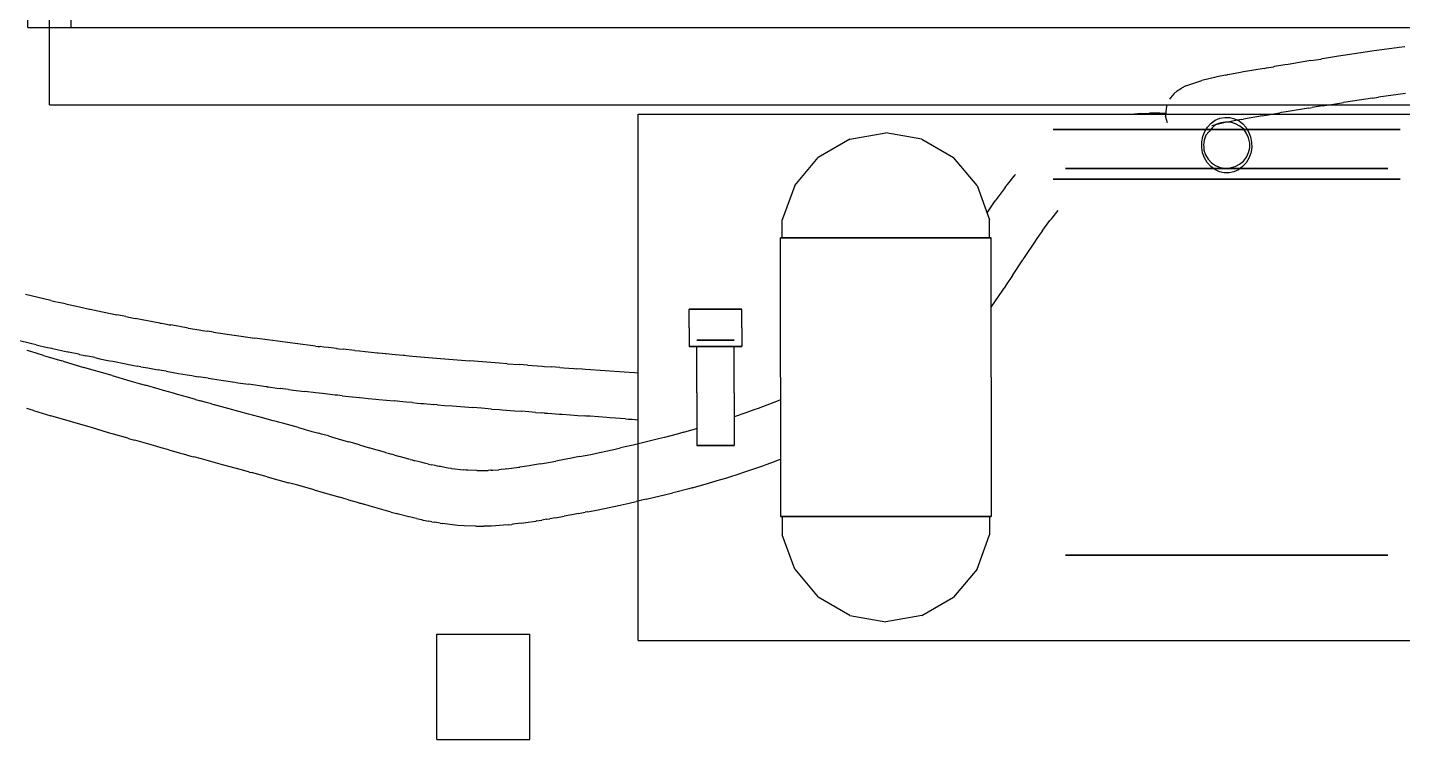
# Model space of a CAD drawing. Header units: millimetres. Extents: x -808 to -5, y -418 to 283.
# Drawn here: x -318.18 to -269.36, y 5.03 to 30.33 of the extents above; entities that cross this region are included whole.
import ezdxf

# ---------------------------------------------------------------- set-up
doc = ezdxf.new("R2010")
doc.units = ezdxf.units.MM
doc.layers.add('HIDDEN', color=8, linetype='Continuous')
doc.layers.add('VISIBLE', color=7, linetype='Continuous')

msp = doc.modelspace()

# ---------------------------------------------------------------- linework, layer by layer
at = {"layer": 'HIDDEN'}
for points in [[(-318.17, 30.33), (-318.17, 31.87)], [(-317.4, 30.33), (-317.4, 31.87)], [(-317.4, 30.33), (-317.4, 31.87)], [(-317.4, 30.33), (-317.4, 31.87)], [(-316.63, 30.33), (-316.63, 31.87)], [(-316.63, 30.33), (-316.63, 31.87)], [(-317.4, 27.58), (-317.4, 30.88)], [(-317.4, 30.33), (-317.4, 30.88)], [(-318.17, 30.33), (-316.63, 30.33)], [(-317.4, 30.33), (-97.4, 30.33)], [(-317.4, 30.33), (-97.4, 30.33)], [(-317.4, 30.33), (-97.4, 30.33)], [(-317.4, 30.33), (-316.63, 30.33)], [(-317.4, 27.58), (-97.4, 27.58)], [(-277.701, 27.58), (-271.995, 27.58)], [(-296.5, 27.25), (-232.7, 27.25)], [(-296.5, 8.55), (-296.5, 27.25)], [(-277.764, 27.25), (-273.993, 27.25)], [(-276.281, 26.792), (-276.155, 26.927)], [(-276.155, 26.927), (-276.007, 27.033)], [(-275.979, 26.879), (-276.111, 26.766)], [(-276.007, 27.033), (-275.843, 27.104)], [(-275.812, 26.944), (-275.979, 26.879)], [(-275.843, 27.104), (-275.67, 27.137)], [(-275.636, 26.971), (-275.812, 26.944)], [(-275.67, 27.137), (-275.539, 27.137)], [(-275.458, 26.96), (-275.636, 26.971)], [(-275.539, 27.137), (-275.494, 27.132)], [(-275.494, 27.132), (-275.322, 27.089)], [(-275.287, 26.912), (-275.458, 26.96)], [(-275.322, 27.089), (-275.161, 27.01)], [(-275.131, 26.828), (-275.287, 26.912)], [(-275.161, 27.01), (-275.031, 26.909)], [(-275.031, 26.909), (-274.919, 26.785)], [(-281.76, 26.7), (-281.715, 26.7)], [(-281.715, 26.7), (-281.76, 26.7)], [(-281.715, 26.7), (-281.36, 26.7)], [(-281.36, 26.7), (-281.715, 26.7)], [(-281.36, 26.7), (-280.67, 26.7)], [(-280.67, 26.7), (-281.36, 26.7)], [(-280.67, 26.7), (-279.685, 26.7)], [(-279.685, 26.7), (-280.67, 26.7)], [(-279.685, 26.7), (-278.463, 26.7)], [(-278.463, 26.7), (-279.685, 26.7)], [(-278.463, 26.7), (-277.074, 26.7)], [(-277.074, 26.7), (-278.463, 26.7)], [(-277.074, 26.7), (-275.6, 26.7)], [(-275.6, 26.7), (-277.074, 26.7)], [(-276.486, 26.261), (-276.45, 26.452)], [(-276.45, 26.452), (-276.381, 26.631)], [(-276.344, 26.5), (-276.403, 26.332)], [(-276.381, 26.631), (-276.281, 26.792)], [(-276.227, 26.631), (-276.344, 26.5)], [(-276.111, 26.766), (-276.227, 26.631)], [(-274.126, 26.7), (-275.6, 26.7)], [(-275.6, 26.7), (-274.126, 26.7)], [(-274.996, 26.712), (-275.131, 26.828)], [(-274.895, 26.568), (-274.996, 26.712)], [(-274.919, 26.785), (-274.82, 26.625)], [(-274.825, 26.405), (-274.895, 26.568)], [(-274.779, 26.225), (-274.825, 26.405)], [(-274.82, 26.625), (-274.751, 26.446)], [(-274.751, 26.446), (-274.715, 26.255)], [(-272.737, 26.7), (-274.126, 26.7)], [(-274.126, 26.7), (-272.737, 26.7)], [(-271.515, 26.7), (-272.737, 26.7)], [(-272.737, 26.7), (-271.515, 26.7)], [(-270.53, 26.7), (-271.515, 26.7)], [(-271.515, 26.7), (-270.53, 26.7)], [(-269.84, 26.7), (-270.53, 26.7)], [(-270.53, 26.7), (-269.84, 26.7)], [(-269.485, 26.7), (-269.84, 26.7)], [(-269.84, 26.7), (-269.485, 26.7)], [(-269.44, 26.7), (-269.485, 26.7)], [(-269.485, 26.7), (-269.44, 26.7)], [(-276.487, 26.066), (-276.486, 26.261)], [(-276.454, 25.874), (-276.487, 26.066)], [(-276.411, 26.241), (-276.424, 26.15)], [(-276.424, 26.15), (-276.41, 26.105)], [(-276.403, 26.332), (-276.411, 26.241)], [(-276.41, 26.105), (-276.406, 25.975)], [(-276.406, 25.975), (-276.351, 25.808)], [(-274.897, 25.723), (-274.821, 25.884)], [(-274.821, 25.884), (-274.782, 26.057)], [(-274.782, 26.057), (-274.779, 26.225)], [(-274.712, 26.06), (-274.745, 25.868)], [(-274.715, 26.255), (-274.712, 26.06)], [(-276.388, 25.693), (-276.454, 25.874)], [(-276.292, 25.529), (-276.388, 25.693)], [(-276.351, 25.808), (-276.26, 25.655)], [(-276.168, 25.39), (-276.292, 25.529)], [(-276.26, 25.655), (-276.138, 25.526)], [(-276.022, 25.28), (-276.168, 25.39)], [(-276.138, 25.526), (-275.992, 25.425)], [(-275.992, 25.425), (-275.826, 25.359)], [(-275.301, 25.385), (-275.143, 25.468)], [(-275.143, 25.468), (-275.006, 25.582)], [(-274.908, 25.523), (-275.032, 25.385)], [(-275.006, 25.582), (-274.897, 25.723)], [(-274.811, 25.686), (-274.908, 25.523)], [(-274.745, 25.868), (-274.811, 25.686)], [(-281.76, 24.94), (-281.715, 24.94)], [(-281.715, 24.94), (-281.76, 24.94)], [(-281.715, 24.94), (-281.36, 24.94)], [(-281.36, 24.94), (-281.715, 24.94)], [(-281.36, 24.94), (-280.67, 24.94)], [(-280.67, 24.94), (-281.36, 24.94)], [(-281.32, 25.325), (-281.278, 25.325)], [(-281.278, 25.325), (-281.32, 25.325)], [(-281.278, 25.325), (-280.948, 25.325)], [(-280.948, 25.325), (-281.278, 25.325)], [(-280.948, 25.325), (-280.307, 25.325)], [(-280.307, 25.325), (-280.948, 25.325)], [(-280.67, 24.94), (-279.685, 24.94)], [(-279.685, 24.94), (-280.67, 24.94)], [(-280.307, 25.325), (-279.393, 25.325)], [(-279.393, 25.325), (-280.307, 25.325)], [(-279.685, 24.94), (-278.463, 24.94)], [(-278.463, 24.94), (-279.685, 24.94)], [(-279.393, 25.325), (-278.258, 25.325)], [(-278.258, 25.325), (-279.393, 25.325)], [(-278.463, 24.94), (-277.074, 24.94)], [(-277.074, 24.94), (-278.463, 24.94)], [(-278.258, 25.325), (-276.969, 25.325)], [(-276.969, 25.325), (-278.258, 25.325)], [(-277.074, 24.94), (-275.6, 24.94)], [(-275.6, 24.94), (-277.074, 24.94)], [(-276.969, 25.325), (-275.6, 25.325)], [(-275.6, 25.325), (-276.969, 25.325)], [(-275.86, 25.204), (-276.022, 25.28)], [(-275.688, 25.165), (-275.86, 25.204)], [(-275.826, 25.359), (-275.651, 25.329)], [(-275.66, 25.163), (-275.688, 25.165)], [(-275.512, 25.164), (-275.66, 25.163)], [(-275.651, 25.329), (-275.473, 25.338)], [(-274.231, 25.325), (-275.6, 25.325)], [(-275.6, 25.325), (-274.231, 25.325)], [(-274.126, 24.94), (-275.6, 24.94)], [(-275.6, 24.94), (-274.126, 24.94)], [(-275.34, 25.202), (-275.512, 25.164)], [(-275.473, 25.338), (-275.301, 25.385)], [(-275.177, 25.276), (-275.34, 25.202)], [(-275.032, 25.385), (-275.177, 25.276)], [(-272.942, 25.325), (-274.231, 25.325)], [(-274.231, 25.325), (-272.942, 25.325)], [(-272.737, 24.94), (-274.126, 24.94)], [(-274.126, 24.94), (-272.737, 24.94)], [(-271.807, 25.325), (-272.942, 25.325)], [(-272.942, 25.325), (-271.807, 25.325)], [(-271.515, 24.94), (-272.737, 24.94)], [(-272.737, 24.94), (-271.515, 24.94)], [(-270.893, 25.325), (-271.807, 25.325)], [(-271.807, 25.325), (-270.893, 25.325)], [(-270.53, 24.94), (-271.515, 24.94)], [(-271.515, 24.94), (-270.53, 24.94)], [(-270.252, 25.325), (-270.893, 25.325)], [(-270.893, 25.325), (-270.252, 25.325)], [(-269.84, 24.94), (-270.53, 24.94)], [(-270.53, 24.94), (-269.84, 24.94)], [(-269.922, 25.325), (-270.252, 25.325)], [(-270.252, 25.325), (-269.922, 25.325)], [(-269.88, 25.325), (-269.922, 25.325)], [(-269.922, 25.325), (-269.88, 25.325)], [(-269.485, 24.94), (-269.84, 24.94)], [(-269.84, 24.94), (-269.485, 24.94)], [(-269.44, 24.94), (-269.485, 24.94)], [(-269.485, 24.94), (-269.44, 24.94)], [(-291.413, 22.85), (-291.44, 22.85)], [(-291.197, 22.85), (-291.413, 22.85)], [(-290.778, 22.85), (-291.197, 22.85)], [(-290.18, 22.85), (-290.778, 22.85)], [(-289.438, 22.85), (-290.18, 22.85)], [(-288.595, 22.85), (-289.438, 22.85)], [(-287.7, 22.85), (-288.595, 22.85)], [(-286.805, 22.85), (-287.7, 22.85)], [(-285.962, 22.85), (-286.805, 22.85)], [(-285.22, 22.85), (-285.962, 22.85)], [(-284.622, 22.85), (-285.22, 22.85)], [(-284.203, 22.85), (-284.622, 22.85)], [(-283.987, 22.85), (-284.203, 22.85)], [(-283.96, 22.85), (-283.987, 22.85)], [(-294.678, 20.32), (-294.685, 20.32)], [(-294.624, 20.32), (-294.678, 20.32)], [(-294.519, 20.32), (-294.624, 20.32)], [(-294.37, 20.32), (-294.519, 20.32)], [(-294.185, 20.32), (-294.37, 20.32)], [(-293.974, 20.32), (-294.185, 20.32)], [(-293.75, 20.32), (-293.974, 20.32)], [(-293.526, 20.32), (-293.75, 20.32)], [(-293.315, 20.32), (-293.526, 20.32)], [(-293.13, 20.32), (-293.315, 20.32)], [(-292.981, 20.32), (-293.13, 20.32)], [(-292.876, 20.32), (-292.981, 20.32)], [(-292.822, 20.32), (-292.876, 20.32)], [(-292.815, 20.32), (-292.822, 20.32)], [(-294.41, 19.22), (-294.405, 19.22)], [(-294.405, 19.22), (-294.41, 19.22)], [(-294.405, 19.22), (-294.367, 19.22)], [(-294.367, 19.22), (-294.405, 19.22)], [(-294.367, 19.22), (-294.293, 19.22)], [(-294.293, 19.22), (-294.367, 19.22)], [(-294.293, 19.22), (-294.188, 19.22)], [(-294.188, 19.22), (-294.293, 19.22)], [(-294.188, 19.22), (-294.057, 19.22)], [(-294.057, 19.22), (-294.188, 19.22)], [(-294.057, 19.22), (-293.908, 19.22)], [(-293.908, 19.22), (-294.057, 19.22)], [(-293.908, 19.22), (-293.75, 19.22)], [(-293.75, 19.22), (-293.908, 19.22)], [(-293.592, 19.22), (-293.75, 19.22)], [(-293.75, 19.22), (-293.592, 19.22)], [(-293.443, 19.22), (-293.592, 19.22)], [(-293.592, 19.22), (-293.443, 19.22)], [(-293.312, 19.22), (-293.443, 19.22)], [(-293.443, 19.22), (-293.312, 19.22)], [(-293.207, 19.22), (-293.312, 19.22)], [(-293.312, 19.22), (-293.207, 19.22)], [(-293.133, 19.22), (-293.207, 19.22)], [(-293.207, 19.22), (-293.133, 19.22)], [(-293.095, 19.22), (-293.133, 19.22)], [(-293.133, 19.22), (-293.095, 19.22)], [(-293.09, 19.22), (-293.095, 19.22)], [(-293.095, 19.22), (-293.09, 19.22)], [(-294.678, 19), (-294.685, 19)], [(-294.624, 19), (-294.678, 19)], [(-294.519, 19), (-294.624, 19)], [(-294.37, 19), (-294.519, 19)], [(-294.185, 19), (-294.37, 19)], [(-293.974, 19), (-294.185, 19)], [(-293.75, 19), (-293.974, 19)], [(-293.526, 19), (-293.75, 19)], [(-293.315, 19), (-293.526, 19)], [(-293.13, 19), (-293.315, 19)], [(-292.981, 19), (-293.13, 19)], [(-292.876, 19), (-292.981, 19)], [(-292.822, 19), (-292.876, 19)], [(-292.815, 19), (-292.822, 19)], [(-296.5, 13.501), (-296.5, 15.534)], [(-294.405, 15.48), (-294.41, 15.48)], [(-294.367, 15.48), (-294.405, 15.48)], [(-294.293, 15.48), (-294.367, 15.48)], [(-294.188, 15.48), (-294.293, 15.48)], [(-294.057, 15.48), (-294.188, 15.48)], [(-293.908, 15.48), (-294.057, 15.48)], [(-293.75, 15.48), (-293.908, 15.48)], [(-293.592, 15.48), (-293.75, 15.48)], [(-293.443, 15.48), (-293.592, 15.48)], [(-293.312, 15.48), (-293.443, 15.48)], [(-293.207, 15.48), (-293.312, 15.48)], [(-293.133, 15.48), (-293.207, 15.48)], [(-293.095, 15.48), (-293.133, 15.48)], [(-293.09, 15.48), (-293.095, 15.48)], [(-291.413, 12.95), (-291.44, 12.95)], [(-291.197, 12.95), (-291.413, 12.95)], [(-290.778, 12.95), (-291.197, 12.95)], [(-290.18, 12.95), (-290.778, 12.95)], [(-289.438, 12.95), (-290.18, 12.95)], [(-288.595, 12.95), (-289.438, 12.95)], [(-287.7, 12.95), (-288.595, 12.95)], [(-286.805, 12.95), (-287.7, 12.95)], [(-285.962, 12.95), (-286.805, 12.95)], [(-285.22, 12.95), (-285.962, 12.95)], [(-284.622, 12.95), (-285.22, 12.95)], [(-284.203, 12.95), (-284.622, 12.95)], [(-283.987, 12.95), (-284.203, 12.95)], [(-283.96, 12.95), (-283.987, 12.95)], [(-281.32, 11.575), (-281.278, 11.575)], [(-281.278, 11.575), (-281.32, 11.575)], [(-281.278, 11.575), (-280.948, 11.575)], [(-280.948, 11.575), (-281.278, 11.575)], [(-280.948, 11.575), (-280.307, 11.575)], [(-280.307, 11.575), (-280.948, 11.575)], [(-280.307, 11.575), (-279.393, 11.575)], [(-279.393, 11.575), (-280.307, 11.575)], [(-279.393, 11.575), (-278.258, 11.575)], [(-278.258, 11.575), (-279.393, 11.575)], [(-278.258, 11.575), (-276.969, 11.575)], [(-276.969, 11.575), (-278.258, 11.575)], [(-276.969, 11.575), (-275.6, 11.575)], [(-275.6, 11.575), (-276.969, 11.575)], [(-274.231, 11.575), (-275.6, 11.575)], [(-275.6, 11.575), (-274.231, 11.575)], [(-272.942, 11.575), (-274.231, 11.575)], [(-274.231, 11.575), (-272.942, 11.575)], [(-271.807, 11.575), (-272.942, 11.575)], [(-272.942, 11.575), (-271.807, 11.575)], [(-270.893, 11.575), (-271.807, 11.575)], [(-271.807, 11.575), (-270.893, 11.575)], [(-270.252, 11.575), (-270.893, 11.575)], [(-270.893, 11.575), (-270.252, 11.575)], [(-269.922, 11.575), (-270.252, 11.575)], [(-270.252, 11.575), (-269.922, 11.575)], [(-269.88, 11.575), (-269.922, 11.575)], [(-269.922, 11.575), (-269.88, 11.575)], [(-303.65, 8.77), (-300.35, 8.77)], [(-303.65, 8.77), (-300.35, 8.77)], [(-303.65, 5.03), (-303.65, 8.77)], [(-303.65, 5.03), (-303.65, 8.77)], [(-303.65, 8.77), (-300.35, 8.77)], [(-303.65, 5.03), (-303.65, 8.77)], [(-300.35, 5.03), (-300.35, 8.77)], [(-300.35, 5.03), (-300.35, 8.77)], [(-300.35, 5.03), (-300.35, 8.77)], [(-296.5, 8.55), (-232.7, 8.55)], [(-303.65, 5.03), (-300.35, 5.03)], [(-303.65, 5.03), (-300.35, 5.03)], [(-303.65, 5.03), (-300.35, 5.03)]]:
    msp.add_lwpolyline(points, dxfattribs=at)
at = {"layer": 'VISIBLE'}
for points in [[(-317.4, 30.33), (-317.4, 31.87)], [(-318.17, 30.33), (-318.17, 31.1)], [(-318.17, 30.33), (-317.4, 30.33)], [(-317.4, 30.33), (-261.09, 30.33)], [(-317.4, 27.58), (-317.4, 30.33)], [(-271.628, 29.308), (-272.125, 29.23)], [(-271.459, 29.334), (-271.628, 29.308)], [(-270.449, 29.483), (-271.459, 29.334)], [(-269.477, 29.618), (-270.449, 29.483)], [(-269.273, 29.645), (-269.477, 29.618)], [(-274.269, 28.877), (-274.997, 28.753)], [(-274.269, 28.877), (-274.18, 28.892)], [(-274.18, 28.892), (-273.942, 28.932)], [(-273.906, 28.938), (-273.942, 28.932)], [(-273.54, 28.999), (-273.906, 28.938)], [(-273.411, 29.02), (-273.54, 28.999)], [(-272.679, 29.141), (-273.411, 29.02)], [(-272.611, 29.152), (-272.679, 29.141)], [(-272.611, 29.152), (-272.255, 29.209)], [(-272.255, 29.209), (-272.22, 29.215)], [(-272.125, 29.23), (-272.22, 29.215)], [(-277.052, 28.252), (-276.486, 28.447)], [(-276.032, 28.555), (-276.486, 28.447)], [(-275.944, 28.574), (-276.032, 28.555)], [(-275.647, 28.634), (-275.944, 28.574)], [(-275.647, 28.634), (-275.59, 28.645)], [(-275.558, 28.651), (-275.59, 28.645)], [(-275.111, 28.732), (-275.558, 28.651)], [(-274.997, 28.753), (-275.111, 28.732)], [(-277.595, 27.835), (-277.63, 27.781)], [(-277.48, 27.968), (-277.595, 27.835)], [(-277.353, 28.077), (-277.48, 27.968)], [(-277.353, 28.077), (-277.208, 28.172)], [(-277.052, 28.252), (-277.208, 28.172)], [(-270.422, 27.82), (-270.209, 27.851)], [(-269.246, 27.984), (-270.209, 27.851)], [(-317.4, 27.58), (-277.701, 27.58)], [(-277.754, 27.455), (-277.768, 27.175)], [(-277.719, 27.58), (-277.754, 27.455)], [(-273.413, 27.347), (-273.482, 27.336)], [(-272.689, 27.467), (-273.413, 27.347)], [(-272.689, 27.467), (-272.56, 27.489)], [(-272.195, 27.548), (-272.56, 27.489)], [(-272.195, 27.548), (-272.129, 27.558)], [(-272.129, 27.558), (-271.952, 27.587)], [(-271.995, 27.58), (-252.619, 27.58)], [(-271.952, 27.587), (-271.446, 27.666)], [(-271.367, 27.679), (-271.446, 27.666)], [(-270.422, 27.82), (-271.367, 27.679)], [(-296.5, 27.25), (-277.764, 27.25)], [(-296.5, 15.534), (-296.5, 27.25)], [(-278.657, 27.269), (-278.873, 27.25)], [(-278.657, 27.269), (-278.338, 27.281)], [(-278.2, 27.284), (-278.338, 27.281)], [(-278.06, 27.285), (-278.2, 27.284)], [(-277.975, 27.285), (-278.06, 27.285)], [(-277.975, 27.285), (-277.763, 27.282)], [(-277.701, 26.945), (-277.768, 27.175)], [(-275.605, 26.96), (-276.123, 26.836)], [(-275.562, 26.969), (-275.605, 26.96)], [(-275.279, 27.024), (-275.562, 26.969)], [(-275.081, 27.061), (-275.279, 27.024)], [(-275.081, 27.061), (-275, 27.076)], [(-274.326, 27.194), (-275, 27.076)], [(-274.326, 27.194), (-274.196, 27.216)], [(-274.196, 27.216), (-273.712, 27.297)], [(-273.993, 27.25), (-251.506, 27.25)], [(-273.664, 27.305), (-273.712, 27.297)], [(-273.482, 27.336), (-273.664, 27.305)], [(-288.979, 26.364), (-287.7, 26.59)], [(-286.421, 26.364), (-287.7, 26.59)], [(-276.423, 26.727), (-276.437, 26.716)], [(-288.979, 26.364), (-290.104, 25.715)], [(-286.421, 26.364), (-285.296, 25.715)], [(-290.939, 24.72), (-290.104, 25.715)], [(-284.461, 24.72), (-285.296, 25.715)], [(-283.381, 24.753), (-283.108, 25.091)], [(-283.1, 25.099), (-283.108, 25.091)], [(-290.939, 24.72), (-291.383, 23.499)], [(-284.461, 24.72), (-284.017, 23.499)], [(-283.498, 24.601), (-283.817, 24.167)], [(-283.467, 24.643), (-283.498, 24.601)], [(-283.467, 24.643), (-283.441, 24.676)], [(-283.441, 24.676), (-283.381, 24.753)], [(-284.106, 23.745), (-283.817, 24.167)], [(-291.383, 22.85), (-291.383, 23.499)], [(-284.017, 22.85), (-284.017, 23.499)], [(-282.064, 23.214), (-281.875, 23.466)], [(-281.875, 23.466), (-281.813, 23.546)], [(-281.813, 23.546), (-281.588, 23.822)], [(-282.152, 23.093), (-282.257, 22.945)], [(-282.152, 23.093), (-282.123, 23.134)], [(-282.123, 23.134), (-282.064, 23.214)], [(-291.44, 22.85), (-291.413, 22.85)], [(-291.44, 17.9), (-291.44, 22.85)], [(-291.413, 22.85), (-291.197, 22.85)], [(-291.197, 22.85), (-290.778, 22.85)], [(-290.778, 22.85), (-290.18, 22.85)], [(-290.18, 22.85), (-289.438, 22.85)], [(-289.438, 22.85), (-288.595, 22.85)], [(-288.595, 22.85), (-287.7, 22.85)], [(-287.7, 22.85), (-286.805, 22.85)], [(-286.805, 22.85), (-285.962, 22.85)], [(-285.962, 22.85), (-285.22, 22.85)], [(-285.22, 22.85), (-284.622, 22.85)], [(-284.622, 22.85), (-284.203, 22.85)], [(-284.203, 22.85), (-283.987, 22.85)], [(-283.987, 22.85), (-283.96, 22.85)], [(-283.96, 17.9), (-283.96, 22.85)], [(-282.425, 22.702), (-282.763, 22.195)], [(-282.364, 22.792), (-282.425, 22.702)], [(-282.257, 22.945), (-282.364, 22.792)], [(-283.204, 21.519), (-282.843, 22.072)], [(-282.79, 22.153), (-282.843, 22.072)], [(-282.763, 22.195), (-282.79, 22.153)], [(-283.204, 21.519), (-283.426, 21.18)], [(-283.96, 20.392), (-283.547, 20.997)], [(-283.547, 20.997), (-283.498, 21.072)], [(-283.426, 21.18), (-283.498, 21.072)], [(-317.355, 20.627), (-318.258, 20.838)], [(-317.355, 20.627), (-317.158, 20.576)], [(-316.828, 20.508), (-317.143, 20.573)], [(-316.828, 20.508), (-316.341, 20.4)], [(-316.341, 20.4), (-315.985, 20.324)], [(-315.985, 20.324), (-315.964, 20.319)], [(-315.964, 20.319), (-315.902, 20.306)], [(-315.902, 20.306), (-315.787, 20.282)], [(-315.787, 20.282), (-315.743, 20.272)], [(-315.743, 20.272), (-315.012, 20.122)], [(-314.686, 20.057), (-315.012, 20.122)], [(-314.686, 20.057), (-314.36, 19.993)], [(-294.685, 20.32), (-294.678, 20.32)], [(-294.685, 19.66), (-294.685, 20.32)], [(-294.678, 20.32), (-294.624, 20.32)], [(-294.624, 20.32), (-294.519, 20.32)], [(-294.519, 20.32), (-294.37, 20.32)], [(-294.37, 20.32), (-294.185, 20.32)], [(-294.185, 20.32), (-293.974, 20.32)], [(-293.974, 20.32), (-293.75, 20.32)], [(-293.75, 20.32), (-293.526, 20.32)], [(-293.526, 20.32), (-293.315, 20.32)], [(-293.315, 20.32), (-293.13, 20.32)], [(-293.13, 20.32), (-292.981, 20.32)], [(-292.981, 20.32), (-292.876, 20.32)], [(-292.876, 20.32), (-292.822, 20.32)], [(-292.822, 20.32), (-292.815, 20.32)], [(-292.815, 19.66), (-292.815, 20.32)], [(-313.479, 19.828), (-314.36, 19.993)], [(-313.479, 19.828), (-313.432, 19.82)], [(-313.432, 19.82), (-313.295, 19.795)], [(-313.295, 19.795), (-313.146, 19.768)], [(-313.146, 19.768), (-313.097, 19.76)], [(-312.472, 19.652), (-313.097, 19.76)], [(-312.472, 19.652), (-312.087, 19.588)], [(-312.087, 19.588), (-311.964, 19.568)], [(-311.964, 19.568), (-311.89, 19.556)], [(-311.89, 19.556), (-311.789, 19.539)], [(-311.572, 19.505), (-311.789, 19.539)], [(-294.685, 19.66), (-294.685, 19)], [(-292.815, 19.66), (-292.815, 19)], [(-318.072, 19.101), (-318.514, 19.205)], [(-317.875, 19.055), (-318.072, 19.101)], [(-317.875, 19.055), (-317.737, 19.023)], [(-311.572, 19.505), (-310.115, 19.288)], [(-308.679, 19.098), (-310.115, 19.288)], [(-307.955, 19.01), (-308.679, 19.098)], [(-318.063, 18.814), (-318.193, 18.853)], [(-317.614, 18.679), (-318.063, 18.814)], [(-317.737, 19.023), (-317.631, 18.999)], [(-317.631, 18.999), (-317.472, 18.963)], [(-317.614, 18.679), (-317.536, 18.656)], [(-317.536, 18.656), (-316.967, 18.486)], [(-317.472, 18.963), (-317.329, 18.931)], [(-317.329, 18.931), (-317.296, 18.923)], [(-317.296, 18.923), (-316.759, 18.804)], [(-316.728, 18.797), (-316.759, 18.804)], [(-316.363, 18.718), (-316.728, 18.797)], [(-316.363, 18.718), (-316.333, 18.712)], [(-316.333, 18.712), (-316.2, 18.684)], [(-316.2, 18.684), (-316.105, 18.663)], [(-315.789, 18.598), (-316.105, 18.663)], [(-315.789, 18.598), (-315.611, 18.561)], [(-315.611, 18.561), (-315.327, 18.503)], [(-307.955, 19.01), (-307.86, 18.999)], [(-307.86, 18.999), (-307.789, 18.991)], [(-307.655, 18.975), (-307.789, 18.991)], [(-307.496, 18.957), (-307.655, 18.975)], [(-307.204, 18.925), (-307.496, 18.957)], [(-307.204, 18.925), (-307.188, 18.923)], [(-307.188, 18.923), (-307.112, 18.914)], [(-307.112, 18.914), (-306.977, 18.9)], [(-306.564, 18.856), (-306.977, 18.9)], [(-306.564, 18.856), (-306.388, 18.837)], [(-306.388, 18.837), (-306.193, 18.817)], [(-306.193, 18.817), (-305.768, 18.775)], [(-305.768, 18.775), (-305.73, 18.771)], [(-305.73, 18.771), (-305.588, 18.757)], [(-305.588, 18.757), (-305.482, 18.747)], [(-305.482, 18.747), (-305.457, 18.745)], [(-305.457, 18.745), (-305.111, 18.712)], [(-305.111, 18.712), (-304.847, 18.688)], [(-304.847, 18.688), (-304.79, 18.682)], [(-304.79, 18.682), (-304.734, 18.677)], [(-304.734, 18.677), (-304.633, 18.668)], [(-304.633, 18.668), (-304.513, 18.657)], [(-304.513, 18.657), (-303.521, 18.571)], [(-303.521, 18.571), (-302.47, 18.485)], [(-294.685, 19), (-294.678, 19)], [(-294.678, 19), (-294.624, 19)], [(-294.624, 19), (-294.519, 19)], [(-294.519, 19), (-294.37, 19)], [(-294.41, 17.35), (-294.41, 19)], [(-294.37, 19), (-294.185, 19)], [(-294.185, 19), (-293.974, 19)], [(-293.974, 19), (-293.75, 19)], [(-293.75, 19), (-293.526, 19)], [(-293.526, 19), (-293.315, 19)], [(-293.315, 19), (-293.13, 19)], [(-293.13, 19), (-292.981, 19)], [(-293.09, 17.35), (-293.09, 19)], [(-292.981, 19), (-292.876, 19)], [(-292.876, 19), (-292.822, 19)], [(-292.822, 19), (-292.815, 19)], [(-316.919, 18.471), (-316.967, 18.486)], [(-316.919, 18.471), (-316.728, 18.415)], [(-316.728, 18.415), (-316.182, 18.253)], [(-315.899, 18.17), (-316.182, 18.253)], [(-315.548, 18.067), (-315.899, 18.17)], [(-315.18, 17.959), (-315.548, 18.067)], [(-315.327, 18.503), (-315.255, 18.489)], [(-315.255, 18.489), (-315.155, 18.469)], [(-315.155, 18.469), (-314.689, 18.377)], [(-314.689, 18.377), (-314.591, 18.358)], [(-314.591, 18.358), (-314.522, 18.345)], [(-314.522, 18.345), (-314.409, 18.324)], [(-314.409, 18.324), (-314.279, 18.299)], [(-314.153, 18.276), (-314.279, 18.299)], [(-314.153, 18.276), (-313.91, 18.231)], [(-313.91, 18.231), (-313.672, 18.187)], [(-313.672, 18.187), (-313.543, 18.164)], [(-313.427, 18.143), (-313.543, 18.164)], [(-313.263, 18.115), (-313.427, 18.143)], [(-313.263, 18.115), (-312.821, 18.038)], [(-301.729, 18.427), (-302.47, 18.485)], [(-301.417, 18.403), (-301.729, 18.427)], [(-301.149, 18.383), (-301.417, 18.403)], [(-301.149, 18.383), (-300.714, 18.35)], [(-300.57, 18.339), (-300.714, 18.35)], [(-300.432, 18.329), (-300.57, 18.339)], [(-300.432, 18.329), (-299.905, 18.291)], [(-299.905, 18.291), (-299.824, 18.285)], [(-299.824, 18.285), (-299.582, 18.267)], [(-299.283, 18.245), (-299.582, 18.267)], [(-299.283, 18.245), (-299.138, 18.235)], [(-299.138, 18.235), (-298.959, 18.222)], [(-298.959, 18.222), (-298.765, 18.208)], [(-298.765, 18.208), (-298.689, 18.203)], [(-298.489, 18.188), (-298.689, 18.203)], [(-298.373, 18.18), (-298.489, 18.188)], [(-297.674, 18.13), (-298.373, 18.18)], [(-296.998, 18.081), (-297.674, 18.13)], [(-296.624, 18.055), (-296.998, 18.081)], [(-315.18, 17.959), (-314.545, 17.775)], [(-314.545, 17.775), (-314.214, 17.679)], [(-314.214, 17.679), (-313.994, 17.616)], [(-313.505, 17.476), (-313.994, 17.616)], [(-312.821, 18.038), (-312.51, 17.986)], [(-312.51, 17.986), (-312.347, 17.959)], [(-312.347, 17.959), (-312.243, 17.942)], [(-312.243, 17.942), (-312.116, 17.922)], [(-312.028, 17.908), (-312.116, 17.922)], [(-311.765, 17.866), (-312.028, 17.908)], [(-311.765, 17.866), (-311.22, 17.782)], [(-311.22, 17.782), (-310.819, 17.723)], [(-310.819, 17.723), (-310.716, 17.708)], [(-310.716, 17.708), (-310.33, 17.653)], [(-309.705, 17.567), (-310.33, 17.653)], [(-296.5, 18.046), (-296.624, 18.055)], [(-291.44, 17.9), (-291.44, 12.95)], [(-283.96, 17.9), (-283.96, 12.95)], [(-313.358, 17.434), (-313.505, 17.476)], [(-313.003, 17.334), (-313.358, 17.434)], [(-312.86, 17.293), (-313.003, 17.334)], [(-312.498, 17.191), (-312.86, 17.293)], [(-312.218, 17.113), (-312.498, 17.191)], [(-312.218, 17.113), (-312.037, 17.063)], [(-309.674, 17.563), (-309.705, 17.567)], [(-309.674, 17.563), (-309.619, 17.556)], [(-309.619, 17.556), (-309.323, 17.517)], [(-309.323, 17.517), (-309.215, 17.503)], [(-308.919, 17.466), (-309.215, 17.503)], [(-308.919, 17.466), (-308.636, 17.431)], [(-308.636, 17.431), (-308.331, 17.394)], [(-307.943, 17.348), (-308.331, 17.394)], [(-307.704, 17.321), (-307.943, 17.348)], [(-307.253, 17.271), (-307.704, 17.321)], [(-307.176, 17.263), (-307.253, 17.271)], [(-307.007, 17.244), (-307.176, 17.263)], [(-307.007, 17.244), (-306.774, 17.22)], [(-306.774, 17.22), (-306.512, 17.192)], [(-306.512, 17.192), (-306.389, 17.18)], [(-306.389, 17.18), (-306.257, 17.166)], [(-306.257, 17.166), (-306.084, 17.149)], [(-306.084, 17.149), (-305.815, 17.123)], [(-305.815, 17.123), (-305.709, 17.112)], [(-305.709, 17.112), (-305.167, 17.061)], [(-294.41, 17.35), (-294.41, 15.48)], [(-293.09, 17.35), (-293.09, 15.48)], [(-291.44, 17.098), (-291.528, 17.063)], [(-317.967, 16.718), (-318.202, 16.788)], [(-317.967, 16.718), (-317.355, 16.536)], [(-311.835, 17.006), (-312.037, 17.063)], [(-311.652, 16.956), (-311.835, 17.006)], [(-311.652, 16.956), (-311.585, 16.937)], [(-311.015, 16.78), (-311.585, 16.937)], [(-310.339, 16.595), (-311.015, 16.78)], [(-304.849, 17.032), (-305.167, 17.061)], [(-304.73, 17.021), (-304.849, 17.032)], [(-304.507, 17.001), (-304.73, 17.021)], [(-304.507, 17.001), (-304.331, 16.985)], [(-304.331, 16.985), (-304.206, 16.974)], [(-304.206, 16.974), (-304.155, 16.97)], [(-304.155, 16.97), (-304.122, 16.967)], [(-304.122, 16.967), (-303.752, 16.935)], [(-303.628, 16.925), (-303.752, 16.935)], [(-303.628, 16.925), (-303.371, 16.903)], [(-303.371, 16.903), (-303.092, 16.881)], [(-303.092, 16.881), (-302.369, 16.823)], [(-302.062, 16.799), (-302.369, 16.823)], [(-301.707, 16.771), (-302.062, 16.799)], [(-301.707, 16.771), (-301.437, 16.751)], [(-301.437, 16.751), (-301.33, 16.743)], [(-301.33, 16.743), (-300.877, 16.709)], [(-300.877, 16.709), (-300.655, 16.692)], [(-300.374, 16.671), (-300.655, 16.692)], [(-300.143, 16.654), (-300.374, 16.671)], [(-300.143, 16.654), (-299.918, 16.638)], [(-299.826, 16.631), (-299.918, 16.638)], [(-299.826, 16.631), (-299.701, 16.622)], [(-299.701, 16.622), (-299.296, 16.593)], [(-292.672, 16.641), (-293.09, 16.498)], [(-292.389, 16.741), (-292.672, 16.641)], [(-292.233, 16.797), (-292.389, 16.741)], [(-291.528, 17.063), (-292.233, 16.797)], [(-315.879, 16.101), (-317.355, 16.536)], [(-310.192, 16.555), (-310.339, 16.595)], [(-309.918, 16.481), (-310.192, 16.555)], [(-309.454, 16.355), (-309.918, 16.481)], [(-309.344, 16.325), (-309.454, 16.355)], [(-309.266, 16.304), (-309.344, 16.325)], [(-309.08, 16.254), (-309.266, 16.304)], [(-308.818, 16.182), (-309.08, 16.254)], [(-308.559, 16.111), (-308.818, 16.182)], [(-299.296, 16.593), (-299.199, 16.586)], [(-299.199, 16.586), (-298.905, 16.565)], [(-298.905, 16.565), (-298.769, 16.555)], [(-298.769, 16.555), (-298.637, 16.546)], [(-298.637, 16.546), (-298.419, 16.53)], [(-298.341, 16.524), (-298.419, 16.53)], [(-298.206, 16.515), (-298.341, 16.524)], [(-297.611, 16.472), (-298.206, 16.515)], [(-297.496, 16.464), (-297.611, 16.472)], [(-297.307, 16.45), (-297.496, 16.464)], [(-296.945, 16.424), (-297.307, 16.45)], [(-296.945, 16.424), (-296.848, 16.417)], [(-296.848, 16.417), (-296.705, 16.407)], [(-296.705, 16.407), (-296.5, 16.392)], [(-315.304, 15.933), (-315.879, 16.101)], [(-315.123, 15.881), (-315.304, 15.933)], [(-314.615, 15.735), (-315.123, 15.881)], [(-314.615, 15.735), (-314.561, 15.719)], [(-314.561, 15.719), (-314.367, 15.663)], [(-313.79, 15.499), (-314.367, 15.663)], [(-308.559, 16.111), (-308.361, 16.057)], [(-308.361, 16.057), (-308.282, 16.035)], [(-308.282, 16.035), (-308.122, 15.991)], [(-308.122, 15.991), (-308.081, 15.98)], [(-308.081, 15.98), (-308.027, 15.965)], [(-308.027, 15.965), (-307.832, 15.911)], [(-307.742, 15.885), (-307.832, 15.911)], [(-307.494, 15.815), (-307.742, 15.885)], [(-307.494, 15.815), (-307.352, 15.775)], [(-307.352, 15.775), (-306.945, 15.658)], [(-306.945, 15.658), (-306.772, 15.609)], [(-295.772, 15.71), (-296.674, 15.492)], [(-295.561, 15.763), (-295.772, 15.71)], [(-295.338, 15.822), (-295.561, 15.763)], [(-295.117, 15.881), (-295.338, 15.822)], [(-294.879, 15.947), (-295.117, 15.881)], [(-294.879, 15.947), (-294.422, 16.078)], [(-294.422, 16.078), (-294.41, 16.081)], [(-313.62, 15.451), (-313.79, 15.499)], [(-313.439, 15.4), (-313.62, 15.451)], [(-313.159, 15.321), (-313.439, 15.4)], [(-313.159, 15.321), (-312.793, 15.218)], [(-312.793, 15.218), (-312.654, 15.179)], [(-312.654, 15.179), (-312.379, 15.102)], [(-306.392, 15.498), (-306.772, 15.609)], [(-306.392, 15.498), (-306.054, 15.399)], [(-305.895, 15.352), (-306.054, 15.399)], [(-305.59, 15.263), (-305.895, 15.352)], [(-305.473, 15.229), (-305.59, 15.263)], [(-305.473, 15.229), (-305.327, 15.187)], [(-305.327, 15.187), (-305.264, 15.169)], [(-305.173, 15.143), (-305.264, 15.169)], [(-305.173, 15.143), (-304.976, 15.087)], [(-298.579, 15.083), (-298.179, 15.163)], [(-298.179, 15.163), (-297.871, 15.228)], [(-297.871, 15.228), (-297.36, 15.338)], [(-297.36, 15.338), (-297.121, 15.39)], [(-297.023, 15.412), (-297.121, 15.39)], [(-296.674, 15.492), (-297.023, 15.412)], [(-294.41, 15.48), (-294.405, 15.48)], [(-294.405, 15.48), (-294.367, 15.48)], [(-294.367, 15.48), (-294.293, 15.48)], [(-294.293, 15.48), (-294.188, 15.48)], [(-294.188, 15.48), (-294.057, 15.48)], [(-294.057, 15.48), (-293.908, 15.48)], [(-293.908, 15.48), (-293.75, 15.48)], [(-293.75, 15.48), (-293.592, 15.48)], [(-293.592, 15.48), (-293.443, 15.48)], [(-293.443, 15.48), (-293.312, 15.48)], [(-293.312, 15.48), (-293.207, 15.48)], [(-293.207, 15.48), (-293.133, 15.48)], [(-293.133, 15.48), (-293.095, 15.48)], [(-293.095, 15.48), (-293.09, 15.48)], [(-312.379, 15.102), (-312.274, 15.073)], [(-312.007, 14.999), (-312.274, 15.073)], [(-311.258, 14.794), (-312.007, 14.999)], [(-310.583, 14.61), (-311.258, 14.794)], [(-304.851, 15.052), (-304.976, 15.087)], [(-304.642, 14.994), (-304.851, 15.052)], [(-304.591, 14.98), (-304.642, 14.994)], [(-304.591, 14.98), (-304.526, 14.963)], [(-304.526, 14.963), (-304.429, 14.937)], [(-304.219, 14.883), (-304.429, 14.937)], [(-304.086, 14.85), (-304.219, 14.883)], [(-303.941, 14.816), (-304.086, 14.85)], [(-303.941, 14.816), (-303.833, 14.791)], [(-303.708, 14.764), (-303.833, 14.791)], [(-303.618, 14.745), (-303.708, 14.764)], [(-303.566, 14.735), (-303.618, 14.745)], [(-303.517, 14.725), (-303.566, 14.735)], [(-303.464, 14.715), (-303.517, 14.725)], [(-303.308, 14.687), (-303.464, 14.715)], [(-303.239, 14.676), (-303.308, 14.687)], [(-303.13, 14.659), (-303.239, 14.676)], [(-303.13, 14.659), (-303.109, 14.656)], [(-303.109, 14.656), (-302.694, 14.608)], [(-301.173, 14.646), (-300.913, 14.678)], [(-300.913, 14.678), (-300.821, 14.691)], [(-300.821, 14.691), (-300.742, 14.702)], [(-300.742, 14.702), (-300.694, 14.709)], [(-300.448, 14.746), (-300.694, 14.709)], [(-300.367, 14.759), (-300.448, 14.746)], [(-300.308, 14.768), (-300.367, 14.759)], [(-300.11, 14.801), (-300.308, 14.768)], [(-299.964, 14.825), (-300.11, 14.801)], [(-299.964, 14.825), (-299.824, 14.849)], [(-299.824, 14.849), (-299.417, 14.922)], [(-299.115, 14.978), (-299.417, 14.922)], [(-298.996, 15.001), (-299.115, 14.978)], [(-298.911, 15.017), (-298.996, 15.001)], [(-298.754, 15.048), (-298.911, 15.017)], [(-298.579, 15.083), (-298.754, 15.048)], [(-292.633, 14.563), (-291.994, 14.781)], [(-291.76, 14.863), (-291.994, 14.781)], [(-291.487, 14.963), (-291.76, 14.863)], [(-291.44, 14.98), (-291.487, 14.963)], [(-310.297, 14.532), (-310.583, 14.61)], [(-310.297, 14.532), (-310.232, 14.515)], [(-309.749, 14.384), (-310.232, 14.515)], [(-309.667, 14.361), (-309.749, 14.384)], [(-309.667, 14.361), (-308.914, 14.156)], [(-302.616, 14.602), (-302.694, 14.608)], [(-302.543, 14.597), (-302.616, 14.602)], [(-302.225, 14.585), (-302.543, 14.597)], [(-302.225, 14.585), (-302.013, 14.585)], [(-302.013, 14.585), (-301.829, 14.591)], [(-301.737, 14.595), (-301.829, 14.591)], [(-301.715, 14.597), (-301.737, 14.595)], [(-301.715, 14.597), (-301.654, 14.601)], [(-301.654, 14.601), (-301.45, 14.617)], [(-301.359, 14.626), (-301.45, 14.617)], [(-301.219, 14.64), (-301.359, 14.626)], [(-301.173, 14.646), (-301.219, 14.64)], [(-294.119, 14.104), (-293.847, 14.183)], [(-293.847, 14.183), (-293.605, 14.255)], [(-293.605, 14.255), (-293.39, 14.321)], [(-293.39, 14.321), (-293.133, 14.401)], [(-293.133, 14.401), (-293.053, 14.427)], [(-293.053, 14.427), (-292.633, 14.563)], [(-308.631, 14.078), (-308.914, 14.156)], [(-308.005, 13.903), (-308.631, 14.078)], [(-308.005, 13.903), (-307.679, 13.809)], [(-307.679, 13.809), (-307.094, 13.64)], [(-296.213, 13.566), (-295.267, 13.795)], [(-295.157, 13.823), (-295.267, 13.795)], [(-294.703, 13.942), (-295.157, 13.823)], [(-294.58, 13.976), (-294.703, 13.942)], [(-294.58, 13.976), (-294.119, 14.104)], [(-306.945, 13.597), (-307.094, 13.64)], [(-306.782, 13.549), (-306.945, 13.597)], [(-306.782, 13.549), (-306.475, 13.459)], [(-306.475, 13.459), (-306.378, 13.431)], [(-306.378, 13.431), (-306.351, 13.423)], [(-306.351, 13.423), (-306.24, 13.391)], [(-306.008, 13.323), (-306.24, 13.391)], [(-305.516, 13.182), (-306.008, 13.323)], [(-298.035, 13.172), (-297.915, 13.197)], [(-297.915, 13.197), (-297.14, 13.359)], [(-297.14, 13.359), (-296.918, 13.408)], [(-296.918, 13.408), (-296.821, 13.429)], [(-296.821, 13.429), (-296.571, 13.484)], [(-296.213, 13.566), (-296.571, 13.484)], [(-296.5, 8.55), (-296.5, 13.501)], [(-305.27, 13.113), (-305.516, 13.182)], [(-305.27, 13.113), (-305.082, 13.062)], [(-305.007, 13.042), (-305.082, 13.062)], [(-304.637, 12.947), (-305.007, 13.042)], [(-304.574, 12.931), (-304.637, 12.947)], [(-304.432, 12.897), (-304.574, 12.931)], [(-304.368, 12.882), (-304.432, 12.897)], [(-304.368, 12.882), (-304.247, 12.855)], [(-304.247, 12.855), (-304.202, 12.845)], [(-304.202, 12.845), (-304.127, 12.829)], [(-304.127, 12.829), (-303.936, 12.79)], [(-303.824, 12.768), (-303.936, 12.79)], [(-303.824, 12.768), (-303.73, 12.751)], [(-303.53, 12.717), (-303.73, 12.751)], [(-303.53, 12.717), (-303.453, 12.705)], [(-302.904, 12.639), (-303.453, 12.705)], [(-300.652, 12.716), (-300.95, 12.678)], [(-300.648, 12.716), (-300.652, 12.716)], [(-300.648, 12.716), (-300.408, 12.75)], [(-300.408, 12.75), (-300.228, 12.777)], [(-300.228, 12.777), (-300.128, 12.792)], [(-300.105, 12.796), (-300.128, 12.792)], [(-300.105, 12.796), (-299.915, 12.826)], [(-299.856, 12.836), (-299.915, 12.826)], [(-299.739, 12.855), (-299.856, 12.836)], [(-299.739, 12.855), (-299.631, 12.874)], [(-299.43, 12.908), (-299.631, 12.874)], [(-299.43, 12.908), (-299.129, 12.962)], [(-298.848, 13.014), (-299.129, 12.962)], [(-298.615, 13.058), (-298.848, 13.014)], [(-298.615, 13.058), (-298.385, 13.103)], [(-298.293, 13.121), (-298.385, 13.103)], [(-298.293, 13.121), (-298.035, 13.172)], [(-291.44, 12.95), (-291.413, 12.95)], [(-291.413, 12.95), (-291.197, 12.95)], [(-291.383, 12.95), (-291.383, 12.301)], [(-291.197, 12.95), (-290.778, 12.95)], [(-290.778, 12.95), (-290.18, 12.95)], [(-290.18, 12.95), (-289.438, 12.95)], [(-289.438, 12.95), (-288.595, 12.95)], [(-288.595, 12.95), (-287.7, 12.95)], [(-287.7, 12.95), (-286.805, 12.95)], [(-286.805, 12.95), (-285.962, 12.95)], [(-285.962, 12.95), (-285.22, 12.95)], [(-285.22, 12.95), (-284.622, 12.95)], [(-284.622, 12.95), (-284.203, 12.95)], [(-284.203, 12.95), (-283.987, 12.95)], [(-284.017, 12.95), (-284.017, 12.301)], [(-283.987, 12.95), (-283.96, 12.95)], [(-302.678, 12.622), (-302.904, 12.639)], [(-302.262, 12.606), (-302.678, 12.622)], [(-302.262, 12.606), (-301.98, 12.606)], [(-301.721, 12.614), (-301.98, 12.606)], [(-301.556, 12.623), (-301.721, 12.614)], [(-301.416, 12.633), (-301.556, 12.623)], [(-301.277, 12.644), (-301.416, 12.633)], [(-301.104, 12.661), (-301.277, 12.644)], [(-301.104, 12.661), (-300.978, 12.675)], [(-300.95, 12.678), (-300.978, 12.675)], [(-290.939, 11.08), (-291.383, 12.301)], [(-284.461, 11.08), (-284.017, 12.301)], [(-290.939, 11.08), (-290.104, 10.085)], [(-284.461, 11.08), (-285.296, 10.085)], [(-288.979, 9.436), (-290.104, 10.085)], [(-286.421, 9.436), (-285.296, 10.085)], [(-288.979, 9.436), (-287.7, 9.21)], [(-286.421, 9.436), (-287.7, 9.21)], [(-303.65, 8.77), (-300.35, 8.77)], [(-303.65, 5.03), (-303.65, 8.77)], [(-300.35, 5.03), (-300.35, 8.77)], [(-296.5, 8.55), (-232.7, 8.55)], [(-303.65, 5.03), (-300.35, 5.03)]]:
    msp.add_lwpolyline(points, dxfattribs=at)

doc.saveas('drawing.dxf')
